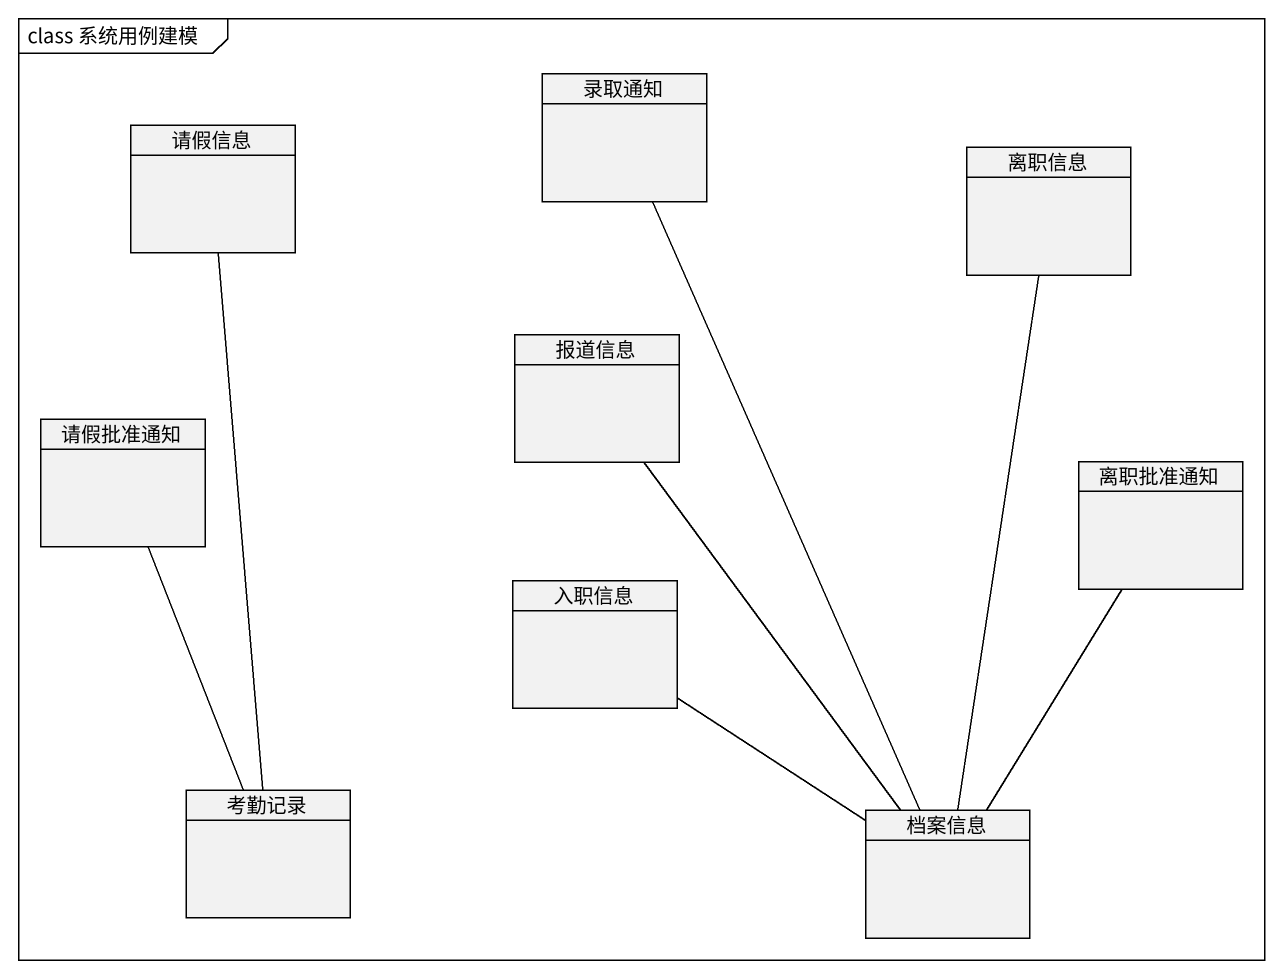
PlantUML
@startuml
mainframe class 系统用例建模
hide circle
hide empty members
class 请假信息
class 录取通知
class 离职信息
class 报道信息
class 请假批准通知
class 离职批准通知
class 入职信息
class 考勤记录
class 档案信息
请假信息 -- 考勤记录
录取通知 -- 档案信息
离职信息 -- 档案信息
报道信息 -- 档案信息
请假批准通知 -- 考勤记录
离职批准通知 -- 档案信息
入职信息 -- 档案信息
@enduml
